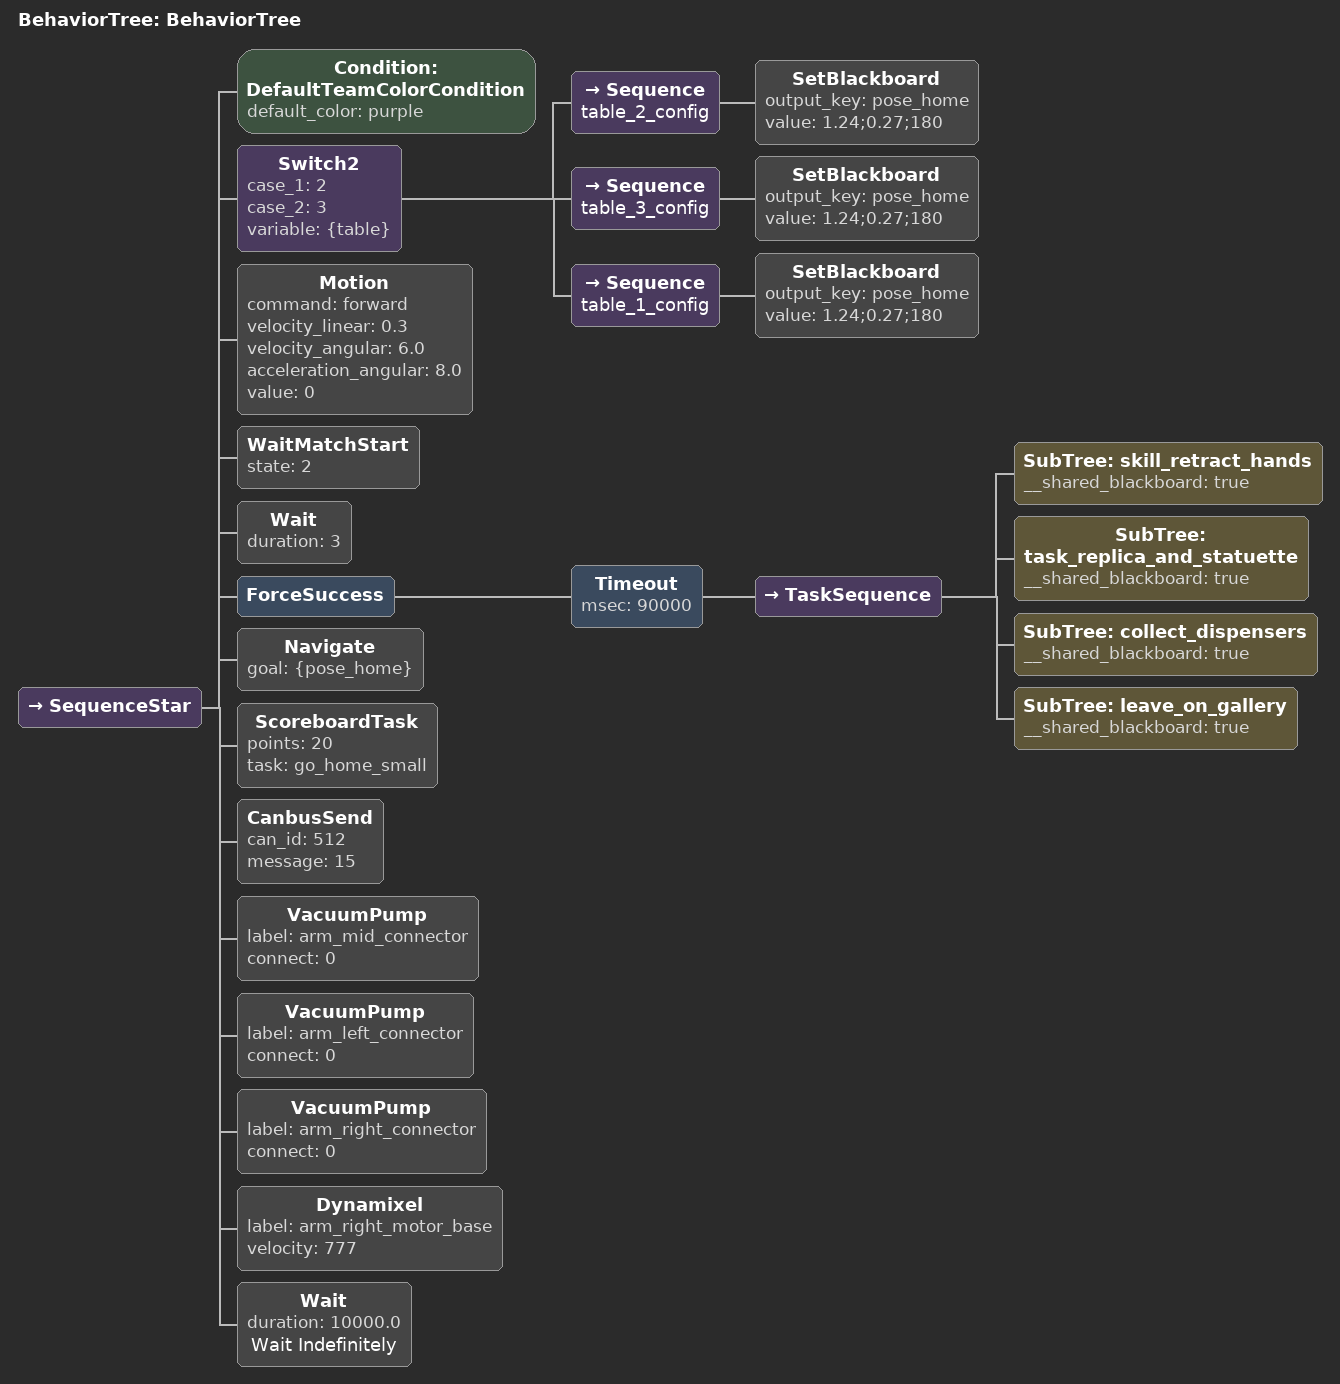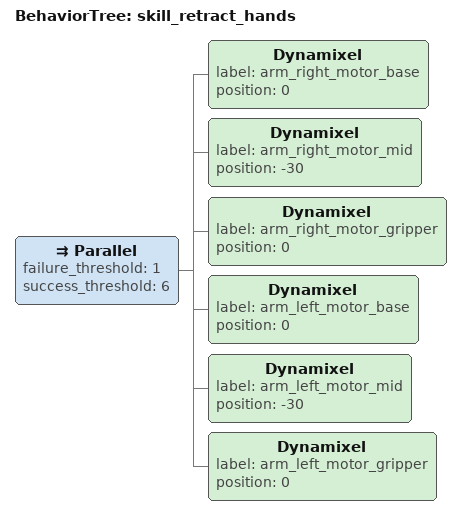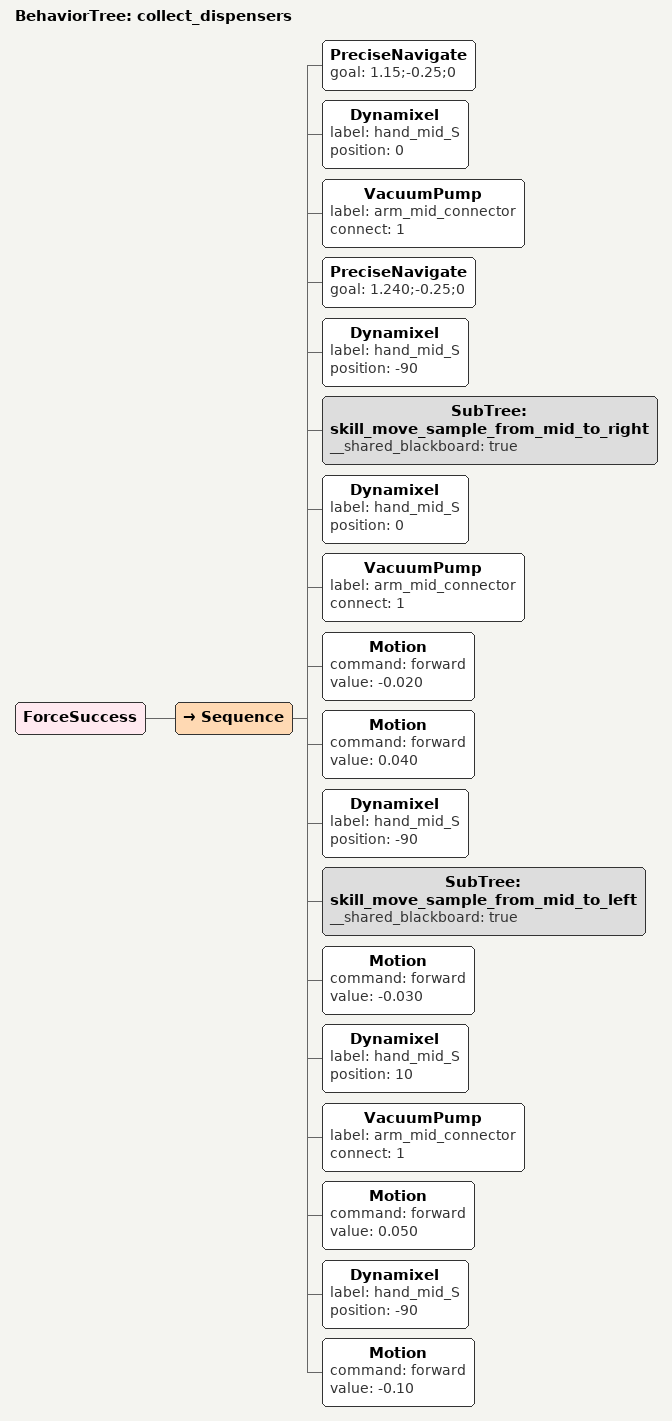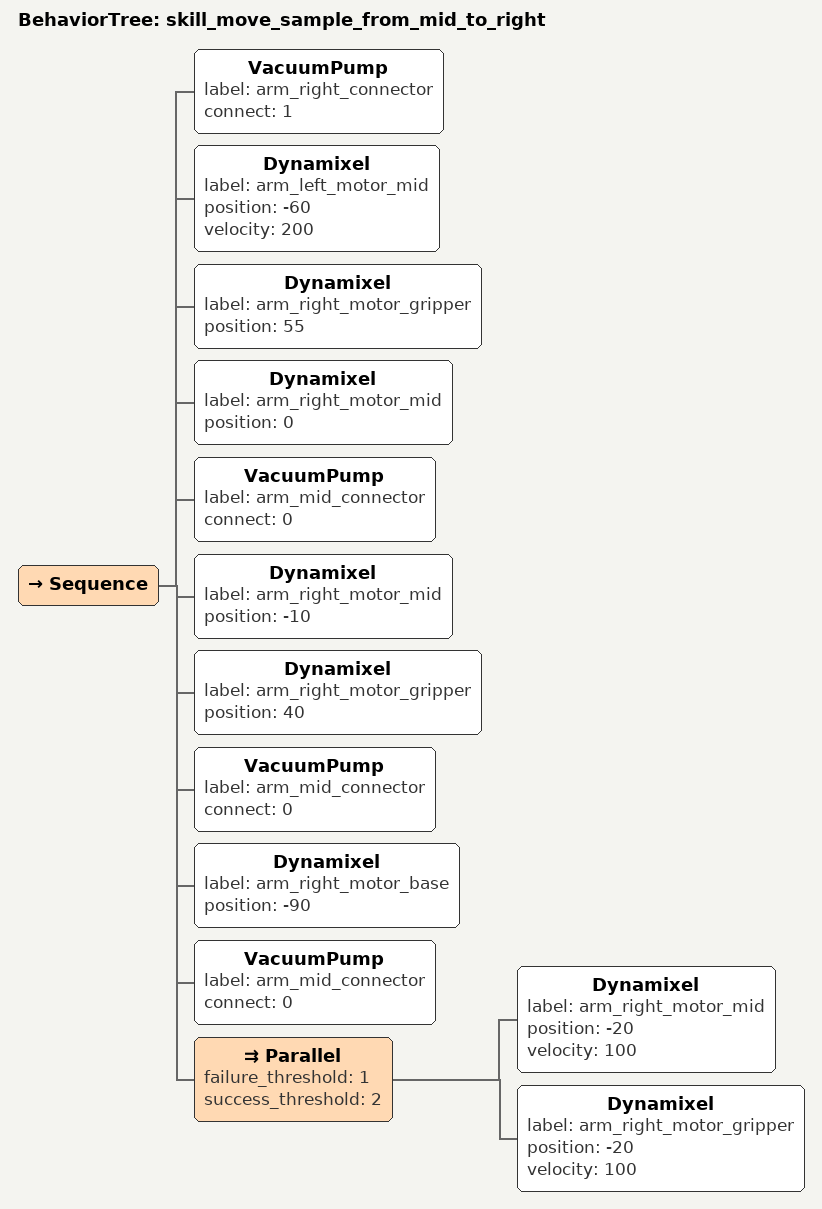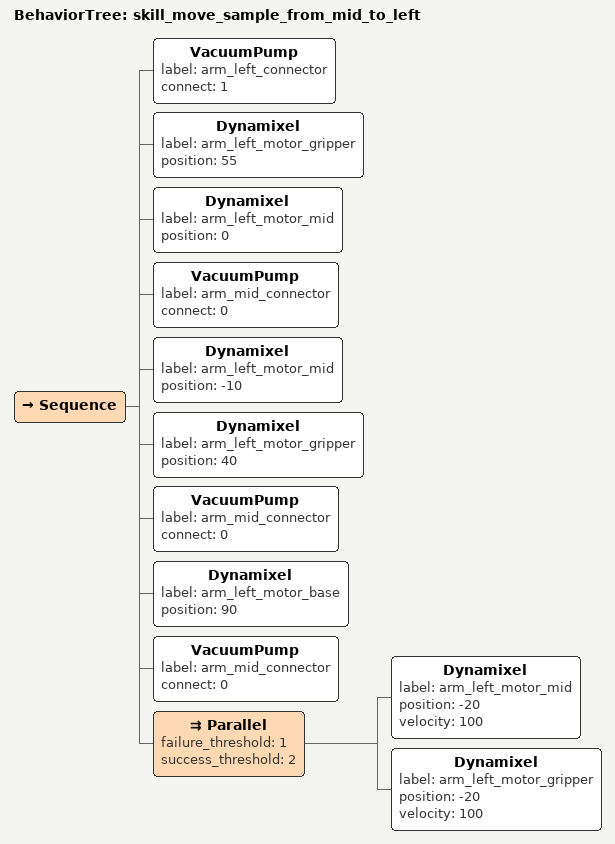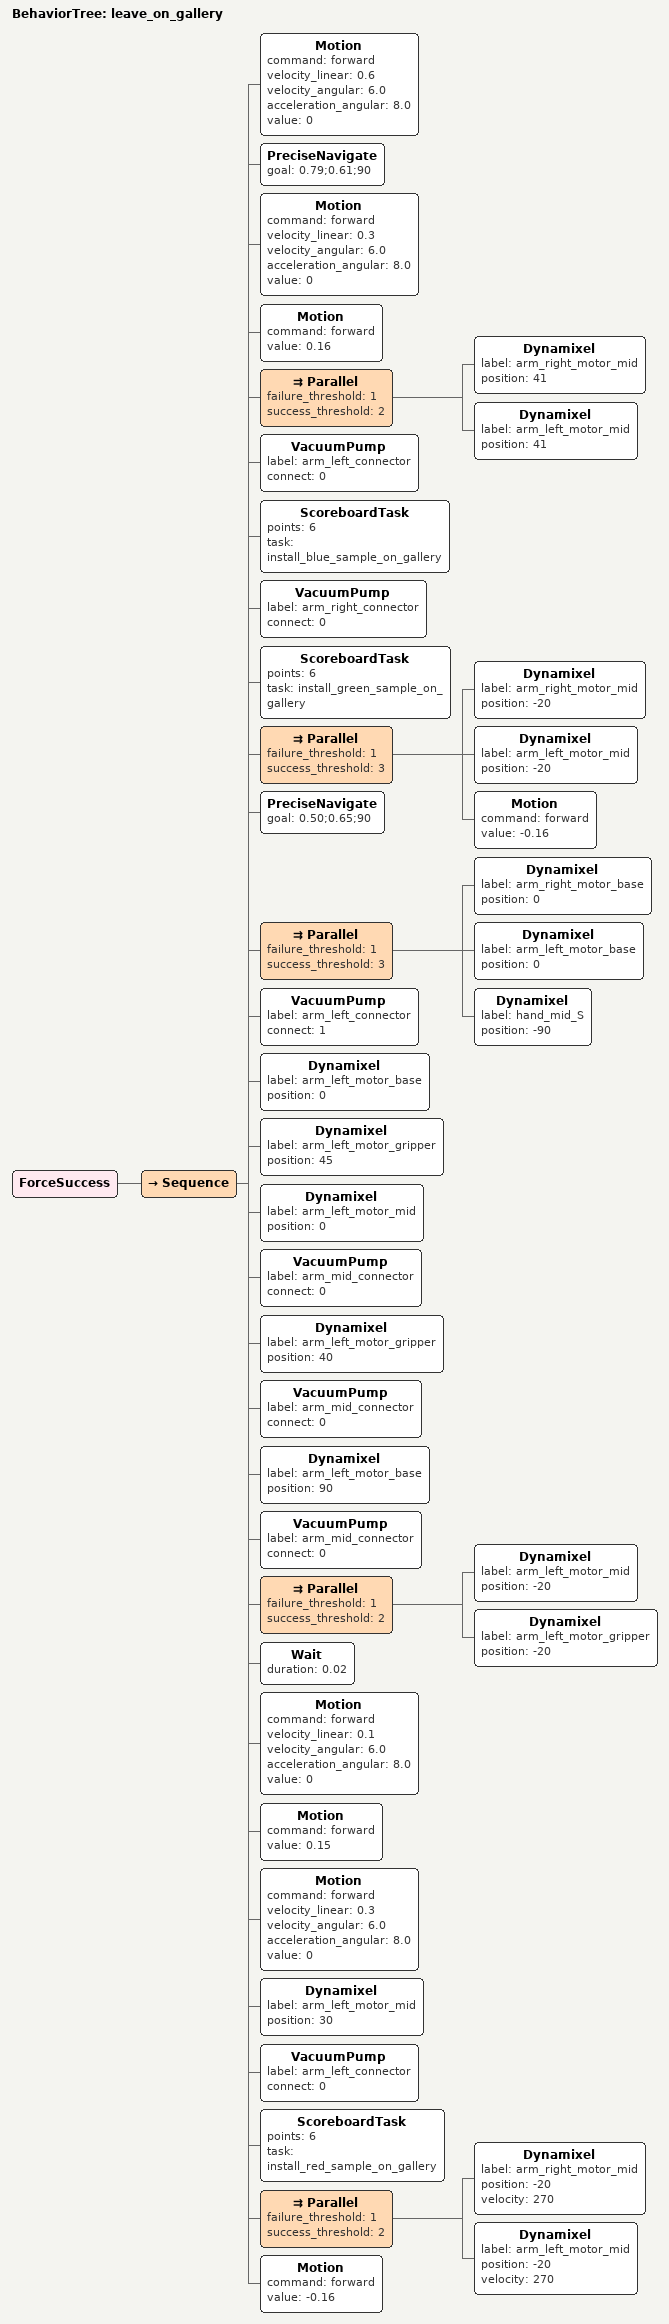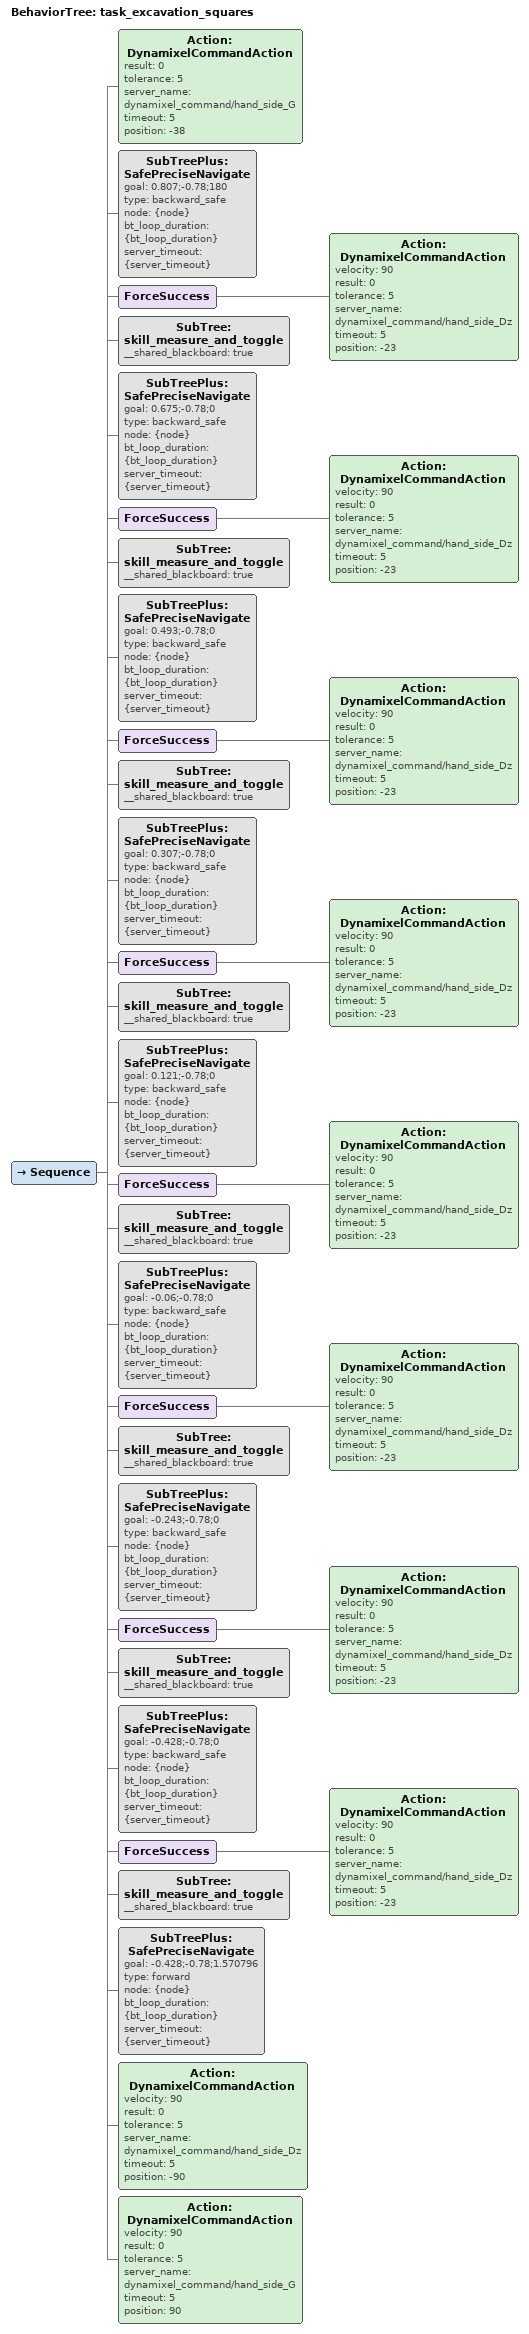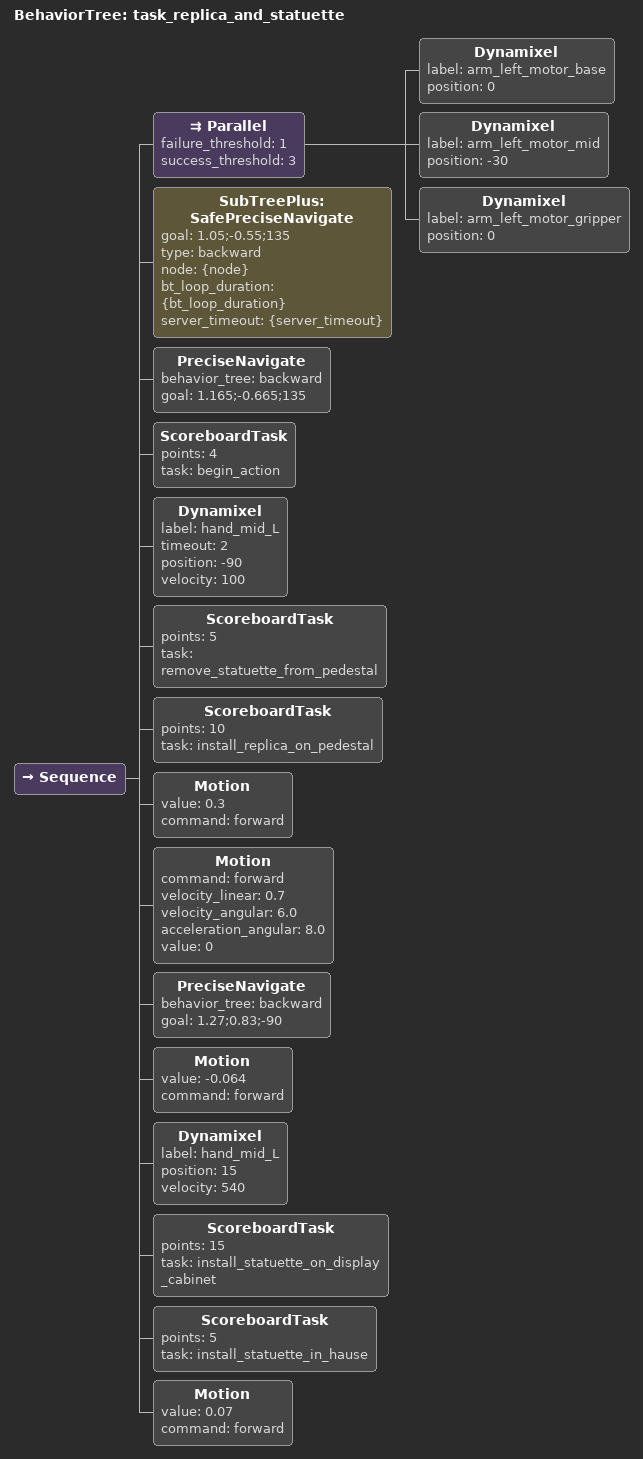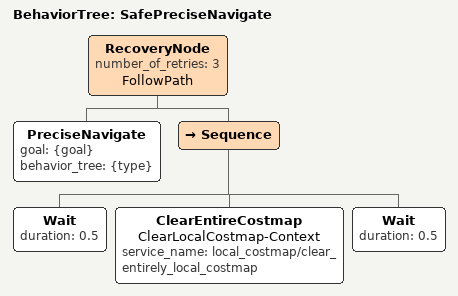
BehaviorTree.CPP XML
<root main_tree_to_execute="BehaviorTree">
    <BehaviorTree ID="BehaviorTree">
        <SequenceStar>
            <Condition ID="DefaultTeamColorCondition" default_color="purple" />

            <!-- Set parameters -->
            <Switch2 case_1="2" case_2="3" variable="{table}">
                <Sequence name="table_2_config">
                    <SetBlackboard output_key="pose_home" value="1.24;0.27;180"/>
                </Sequence>
                <Sequence name="table_3_config">
                    <SetBlackboard output_key="pose_home" value="1.24;0.27;180"/>
                </Sequence>
                <Sequence name="table_1_config">
                    <SetBlackboard output_key="pose_home" value="1.24;0.27;180"/>
                </Sequence>
            </Switch2>

            <Motion command="forward" velocity_linear="0.3" velocity_angular="6.0" acceleration_angular="8.0" value="0" />

            <WaitMatchStart state="2" />
            <Wait duration="3" />
            <ForceSuccess>
                <Timeout msec="90000">
                    <TaskSequence>
                        <SubTree ID="skill_retract_hands" __shared_blackboard="true" />
                        <SubTree ID="task_replica_and_statuette" __shared_blackboard="true" />
                        <!--Action ID="PreciseNavigateToAction" behavior_tree="forward" goal="1.21;-0.25;0" /-->
                        <SubTree ID="collect_dispensers" __shared_blackboard="true" />
                        <SubTree ID="leave_on_gallery" __shared_blackboard="true" />
                    </TaskSequence>
                </Timeout>
            </ForceSuccess>

            <!-- Go home -->
            <Navigate goal="{pose_home}" />
            <ScoreboardTask points="20" task="go_home_small"/>
            <!-- Stop the motion driver / `can_id` and `message` must be decimals, not hexadecimals. -->
            <CanbusSend can_id="512" message="15" />
            <VacuumPump label="arm_mid_connector" connect="0" />
            <VacuumPump label="arm_left_connector" connect="0" />
            <VacuumPump label="arm_right_connector" connect="0" />
            <Dynamixel label="arm_right_motor_base" velocity="777" />
            <Wait duration="10000.0" name="Wait Indefinitely" />
        </SequenceStar>
    </BehaviorTree>
    <BehaviorTree ID="skill_retract_hands">
        <Parallel failure_threshold="1" success_threshold="6">
            <Dynamixel label="arm_right_motor_base" position="0" />
            <Dynamixel label="arm_right_motor_mid" position="-30" />
            <Dynamixel label="arm_right_motor_gripper" position="0" />
            <Dynamixel label="arm_left_motor_base" position="0" />
            <Dynamixel label="arm_left_motor_mid" position="-30" />
            <Dynamixel label="arm_left_motor_gripper" position="0" />

        </Parallel>
    </BehaviorTree>
    <BehaviorTree ID="collect_dispensers">
        <ForceSuccess>
            <Sequence>
                <PreciseNavigate goal="1.15;-0.25;0" />
                <Dynamixel label="hand_mid_S" position="0" />
                <VacuumPump label="arm_mid_connector" connect="1" />
		<!-- STOL 1 -->
                <!--PreciseNavigate goal="1.241;-0.25;0" /-->
		<!-- STOL 2 -->
                <PreciseNavigate goal="1.240;-0.25;0" />
                <Dynamixel label="hand_mid_S" position="-90" />
                <SubTree ID="skill_move_sample_from_mid_to_right" __shared_blackboard="true" />
                <!-- Second puck  ////////// -->
                <Dynamixel label="hand_mid_S" position="0" />
                <VacuumPump label="arm_mid_connector" connect="1" />
                <Motion command="forward" value="-0.020" />
                <Motion command="forward" value="0.040" />
                <Dynamixel label="hand_mid_S" position="-90" />
                <SubTree ID="skill_move_sample_from_mid_to_left" __shared_blackboard="true" />
                <!-- Third puck  ////////// -->
                <Motion command="forward" value="-0.030" />
                <Dynamixel label="hand_mid_S" position="10" />
                <VacuumPump label="arm_mid_connector" connect="1" />
                <Motion command="forward" value="0.050" />
                <Dynamixel label="hand_mid_S" position="-90" />
                <!-- Go back a little bit ////////// -->
                <Motion command="forward" value="-0.10" />
            </Sequence>
        </ForceSuccess>
    </BehaviorTree>
    <BehaviorTree ID="skill_move_sample_from_mid_to_right">
	<Sequence>
            <VacuumPump label="arm_right_connector" connect="1" />
	    <Dynamixel label="arm_left_motor_mid" position="-60" velocity="200"/>
	    <Dynamixel label="arm_right_motor_gripper" position="55" />
            <Dynamixel label="arm_right_motor_mid" position="0" />
            <VacuumPump label="arm_mid_connector" connect="0" />
            <Dynamixel label="arm_right_motor_mid" position="-10" />
            <Dynamixel label="arm_right_motor_gripper" position="40" />
            <VacuumPump label="arm_mid_connector" connect="0" />
            <Dynamixel label="arm_right_motor_base" position="-90" />
            <VacuumPump label="arm_mid_connector" connect="0" />
            <Parallel failure_threshold="1" success_threshold="2">
		        <Dynamixel label="arm_right_motor_mid" position="-20" velocity="100"/>
		        <Dynamixel label="arm_right_motor_gripper" position="-20" velocity="100" />
            </Parallel>
	</Sequence>
    </BehaviorTree>
    <BehaviorTree ID="skill_move_sample_from_mid_to_left">
	<Sequence>
            <VacuumPump label="arm_left_connector" connect="1" />
            <Dynamixel label="arm_left_motor_gripper" position="55" />
            <Dynamixel label="arm_left_motor_mid" position="0" />
            <VacuumPump label="arm_mid_connector" connect="0" />
            <Dynamixel label="arm_left_motor_mid" position="-10" />
            <Dynamixel label="arm_left_motor_gripper" position="40" />
            <VacuumPump label="arm_mid_connector" connect="0" />
            <Dynamixel label="arm_left_motor_base" position="90" />
            <VacuumPump label="arm_mid_connector" connect="0" />
            <Parallel failure_threshold="1" success_threshold="2">
		<Dynamixel label="arm_left_motor_mid" position="-20" velocity="100"/>
		<Dynamixel label="arm_left_motor_gripper" position="-20" velocity="100"/>
	    </Parallel>
	</Sequence>
    </BehaviorTree>
    <BehaviorTree ID="leave_on_gallery">
        <ForceSuccess>
            <Sequence>
                <Motion command="forward" velocity_linear="0.6" velocity_angular="6.0" acceleration_angular="8.0" value="0" />
                <PreciseNavigate goal="0.79;0.61;90" />
                <Motion command="forward" velocity_linear="0.3" velocity_angular="6.0" acceleration_angular="8.0" value="0" />
                <Motion command="forward" value="0.16" />
                <Parallel failure_threshold="1" success_threshold="2">
                    <Dynamixel label="arm_right_motor_mid" position="41" />
                    <Dynamixel label="arm_left_motor_mid" position="41" />
                </Parallel>
                <VacuumPump label="arm_left_connector" connect="0" />
                 <ScoreboardTask points="6" task="install_blue_sample_on_gallery"/>
                <VacuumPump label="arm_right_connector" connect="0" />
                 <ScoreboardTask points="6" task="install_green_sample_on_gallery"/>
                <Parallel failure_threshold="1" success_threshold="3">
                    <Dynamixel label="arm_right_motor_mid" position="-20" />
                    <Dynamixel label="arm_left_motor_mid" position="-20" />
                    <Motion command="forward" value="-0.16" />
                </Parallel>

                <!-- Leave red pack ////////// -->
                <PreciseNavigate goal="0.50;0.65;90" />
                <Parallel failure_threshold="1" success_threshold="3">
                    <Dynamixel label="arm_right_motor_base" position="0" />
                    <Dynamixel label="arm_left_motor_base" position="0" />
                    <Dynamixel label="hand_mid_S" position="-90" />
                </Parallel>

                <!--SubTree ID="skill_move_sample_from_mid_to_left" __shared_blackboard="true" /-->
		    <VacuumPump label="arm_left_connector" connect="1" />
		    <Dynamixel label="arm_left_motor_base" position="0" />
		    <Dynamixel label="arm_left_motor_gripper" position="45" />
		    <Dynamixel label="arm_left_motor_mid" position="0" />
		    <VacuumPump label="arm_mid_connector" connect="0" />
		    <!--Dynamixel label="arm_left_motor_mid" position="10" /-->
		    <Dynamixel label="arm_left_motor_gripper" position="40" />
		    <VacuumPump label="arm_mid_connector" connect="0" />
		    <Dynamixel label="arm_left_motor_base" position="90" />
		    <VacuumPump label="arm_mid_connector" connect="0" />
		    <Parallel failure_threshold="1" success_threshold="2">
			<Dynamixel label="arm_left_motor_mid" position="-20" />
			<Dynamixel label="arm_left_motor_gripper" position="-20" />
		    </Parallel>
		<Wait duration="0.02"/>
                <!--PreciseNavigate goal="0.50;0.77;90" /-->
		<Motion command="forward" velocity_linear="0.1" velocity_angular="6.0" acceleration_angular="8.0" value="0" />
                <Motion command="forward" value="0.15" />
		<Motion command="forward" velocity_linear="0.3" velocity_angular="6.0" acceleration_angular="8.0" value="0" />
                <Dynamixel label="arm_left_motor_mid" position="30" />
                <VacuumPump label="arm_left_connector" connect="0" />
                 <ScoreboardTask points="6" task="install_red_sample_on_gallery"/>
                <Parallel failure_threshold="1" success_threshold="2">
                    <Dynamixel label="arm_right_motor_mid" position="-20" velocity="270" />
                    <Dynamixel label="arm_left_motor_mid" position="-20" velocity="270"/>
                </Parallel>
	        <Motion command="forward" value="-0.16" />

            </Sequence>
        </ForceSuccess>
    </BehaviorTree>
    <BehaviorTree ID="task_excavation_squares">
        <Sequence>
            <Action ID="DynamixelCommandAction" result="0" tolerance="5" server_name="dynamixel_command/hand_side_G" timeout="5" position="-38" />
            <SubTreePlus ID="SafePreciseNavigate" goal="0.807;-0.78;180" type="backward_safe" node="{node}" bt_loop_duration="{bt_loop_duration}" server_timeout="{server_timeout}" />
            <ForceSuccess>
                <Action velocity="90" ID="DynamixelCommandAction" result="0" tolerance="5" server_name="dynamixel_command/hand_side_Dz" timeout="5" position="-23" />
            </ForceSuccess>
            <SubTree ID="skill_measure_and_toggle" __shared_blackboard="true" />
            <SubTreePlus ID="SafePreciseNavigate" goal="0.675;-0.78;0" type="backward_safe" node="{node}" bt_loop_duration="{bt_loop_duration}" server_timeout="{server_timeout}" />
            <ForceSuccess>
                <Action velocity="90" ID="DynamixelCommandAction" result="0" tolerance="5" server_name="dynamixel_command/hand_side_Dz" timeout="5" position="-23" />
            </ForceSuccess>
            <SubTree ID="skill_measure_and_toggle" __shared_blackboard="true" />
            <SubTreePlus ID="SafePreciseNavigate" goal="0.493;-0.78;0" type="backward_safe" node="{node}" bt_loop_duration="{bt_loop_duration}" server_timeout="{server_timeout}" />
            <ForceSuccess>
                <Action velocity="90" ID="DynamixelCommandAction" result="0" tolerance="5" server_name="dynamixel_command/hand_side_Dz" timeout="5" position="-23" />
            </ForceSuccess>
            <SubTree ID="skill_measure_and_toggle" __shared_blackboard="true" />
            <SubTreePlus ID="SafePreciseNavigate" goal="0.307;-0.78;0" type="backward_safe" node="{node}" bt_loop_duration="{bt_loop_duration}" server_timeout="{server_timeout}" />
            <ForceSuccess>
                <Action velocity="90" ID="DynamixelCommandAction" result="0" tolerance="5" server_name="dynamixel_command/hand_side_Dz" timeout="5" position="-23" />
            </ForceSuccess>
            <SubTree ID="skill_measure_and_toggle" __shared_blackboard="true" />
            <SubTreePlus ID="SafePreciseNavigate" goal="0.121;-0.78;0" type="backward_safe" node="{node}" bt_loop_duration="{bt_loop_duration}" server_timeout="{server_timeout}" />
            <ForceSuccess>
                <Action velocity="90" ID="DynamixelCommandAction" result="0" tolerance="5" server_name="dynamixel_command/hand_side_Dz" timeout="5" position="-23" />
            </ForceSuccess>
            <SubTree ID="skill_measure_and_toggle" __shared_blackboard="true" />
            <SubTreePlus ID="SafePreciseNavigate" goal="-0.06;-0.78;0" type="backward_safe" node="{node}" bt_loop_duration="{bt_loop_duration}" server_timeout="{server_timeout}" />
            <ForceSuccess>
                <Action velocity="90" ID="DynamixelCommandAction" result="0" tolerance="5" server_name="dynamixel_command/hand_side_Dz" timeout="5" position="-23" />
            </ForceSuccess>
            <SubTree ID="skill_measure_and_toggle" __shared_blackboard="true" />
            <SubTreePlus ID="SafePreciseNavigate" goal="-0.243;-0.78;0" type="backward_safe" node="{node}" bt_loop_duration="{bt_loop_duration}" server_timeout="{server_timeout}" />
            <ForceSuccess>
                <Action velocity="90" ID="DynamixelCommandAction" result="0" tolerance="5" server_name="dynamixel_command/hand_side_Dz" timeout="5" position="-23" />
            </ForceSuccess>
            <SubTree ID="skill_measure_and_toggle" __shared_blackboard="true" />
            <SubTreePlus ID="SafePreciseNavigate" goal="-0.428;-0.78;0" type="backward_safe" node="{node}" bt_loop_duration="{bt_loop_duration}" server_timeout="{server_timeout}" />
            <ForceSuccess>
                <Action velocity="90" ID="DynamixelCommandAction" result="0" tolerance="5" server_name="dynamixel_command/hand_side_Dz" timeout="5" position="-23" />
            </ForceSuccess>
            <SubTree ID="skill_measure_and_toggle" __shared_blackboard="true" />
            <SubTreePlus ID="SafePreciseNavigate" goal="-0.428;-0.78;1.570796" type="forward" node="{node}" bt_loop_duration="{bt_loop_duration}" server_timeout="{server_timeout}" />
            <Action velocity="90" ID="DynamixelCommandAction" result="0" tolerance="5" server_name="dynamixel_command/hand_side_Dz" timeout="5" position="-90" />
            <Action velocity="90" ID="DynamixelCommandAction" result="0" tolerance="5" server_name="dynamixel_command/hand_side_G" timeout="5" position="90" />
        </Sequence>
    </BehaviorTree>
    <BehaviorTree ID="task_replica_and_statuette">
        <Sequence>
            <!--Navigate behavior_tree="" goal="1;-0.45;60" /-->
            <Parallel failure_threshold="1" success_threshold="3">
				<Dynamixel label="arm_left_motor_base" position="0" />
				<Dynamixel label="arm_left_motor_mid" position="-30" />
				<Dynamixel label="arm_left_motor_gripper" position="0" />
            </Parallel>
            <!--SubTreePlus ID="SafePreciseNavigate" goal="1.05;-0.55;3.35619" type="backward" node="{node}" bt_loop_duration="{bt_loop_duration}" server_timeout="{server_timeout}" /-->
            <SubTreePlus ID="SafePreciseNavigate" goal="1.05;-0.55;135" type="backward" node="{node}" bt_loop_duration="{bt_loop_duration}" server_timeout="{server_timeout}" />
            <!--PreciseNavigate behavior_tree="backward" goal="1.05;-0.55;135" /-->
            <PreciseNavigate behavior_tree="backward" goal="1.165;-0.665;135" />
            <ScoreboardTask points="4" task="begin_action" />
            <Dynamixel label="hand_mid_L" timeout="2" position="-90" velocity="100" />
            <ScoreboardTask points="5" task="remove_statuette_from_pedestal" />
            <ScoreboardTask points="10" task="install_replica_on_pedestal" />
            <Motion value="0.3" command="forward" />
            <!--Navigate goal="1.25;0.65;-90"/-->
            <Motion command="forward" velocity_linear="0.7" velocity_angular="6.0" acceleration_angular="8.0" value="0" />
            <PreciseNavigate behavior_tree="backward" goal="1.27;0.83;-90" />
            <Motion value="-0.064" command="forward" />
            <Dynamixel label="hand_mid_L" position="15" velocity="540" />
            <ScoreboardTask points="15" task="install_statuette_on_display_cabinet" />
            <ScoreboardTask points="5" task="install_statuette_in_hause" />
            <Motion value="0.07" command="forward" />
        </Sequence>
    </BehaviorTree>
    <BehaviorTree ID="SafePreciseNavigate">
        <RecoveryNode number_of_retries="3" name="FollowPath">
            <PreciseNavigate goal="{goal}" behavior_tree="{type}" />
            <Sequence>
                <Wait duration="0.5" />
                <ClearEntireCostmap name="ClearLocalCostmap-Context" service_name="local_costmap/clear_entirely_local_costmap" />
                <Wait duration="0.5" />
            </Sequence>
        </RecoveryNode>
    </BehaviorTree>
</root>
